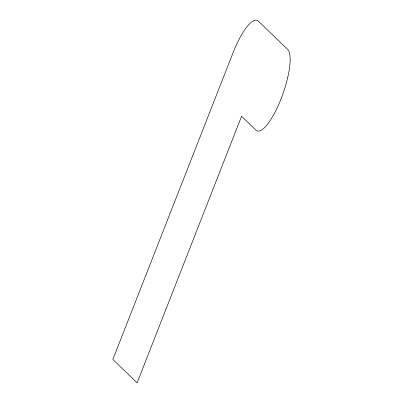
<?xml version="1.0" encoding="UTF-8"?>
<svg xmlns="http://www.w3.org/2000/svg" width="403" height="403" viewBox="0 0 403 403"><rect width="100%" height="100%" fill="white"/><g stroke="black" fill="none" stroke-linecap="round" stroke-linejoin="round"><path stroke-width="0.6" d="M287.762 77.346L286.447 82.605A43.685 11.883 -70.5 0 1 274.332 113.52L271.934 117.736A43.685 11.883 -70.5 0 1 255.945 130.139L241.578 116.281L137.111 382.85L112.855 359.451L233.151 52.496A43.685 11.883 -70.5 0 1 258.308 21.102L287.601 49.357A43.685 11.883 -70.5 0 1 287.762 77.346"/></g></svg>
